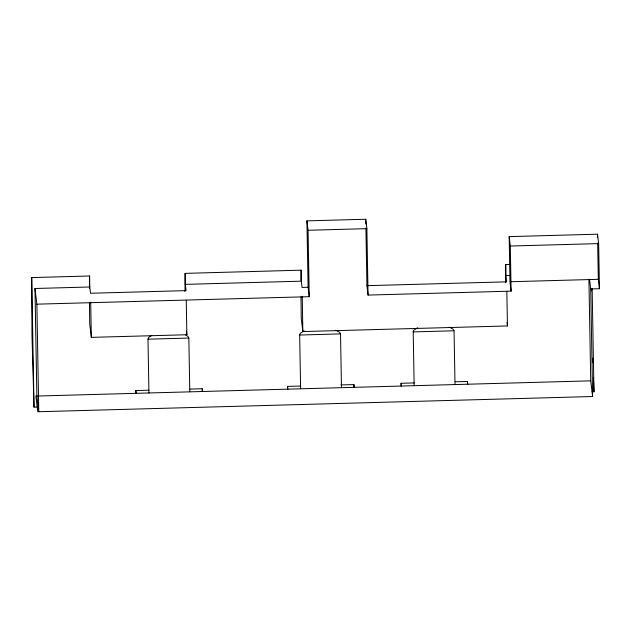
<?xml version="1.0" encoding="UTF-8"?>
<svg xmlns="http://www.w3.org/2000/svg" width="631" height="631" viewBox="0 0 631 631"><rect width="100%" height="100%" fill="white"/><g stroke="black" fill="none" stroke-linecap="round" stroke-linejoin="round"><path stroke-width="0.95" d="M89.428 288.635L89.594 275.992L31.716 277.577L31.992 335.124L34.011 407.121L37.939 407.019M300.971 280.188L301.121 270.178L185.128 273.365L184.97 291.585M510.597 264.428L505.715 264.563L505.557 282.783M148.94 392.963L147.985 339.186L148.49 337.546L151.803 335.321M300.624 388.799L299.67 335.029L300.175 333.381L304.221 330.833M414.157 385.683L413.202 331.906L413.699 330.265L417.746 327.718M185.128 273.365L185.317 284.36L186.082 290.631L90.548 293.257L89.783 286.987L34.973 288.493L36.874 304.166L309.237 296.688L308.102 287.286L306.926 220.866L365.751 219.249L366.887 228.659L368.062 295.079L511.11 291.151L510.313 246.027L509.17 236.617L597.51 234.196L598.653 243.605L599.45 288.722L590.719 288.966L589.575 279.557M306.926 220.866L308.062 230.276L366.887 228.659M510.313 246.027L598.653 243.605M185.317 284.36L301.318 281.181L302.075 287.452L308.102 287.286M505.715 264.563L505.912 275.566L509.809 275.455M365.909 228.043L366.926 285.669L506.669 281.836L505.912 275.566M510.952 281.718L598.314 279.32L599.45 288.722M89.476 302.77L89.712 324.034L91.329 337.364L186.863 334.745L186.255 300.435M301.003 296.964L301.239 318.221L302.856 331.559L507.45 325.943L506.843 291.632M147.985 339.186L188.843 338.066L189.789 391.843M299.67 335.029L340.527 333.902L341.474 387.679M413.202 331.906L454.052 330.786L455.006 384.563M135.941 393.428L135.839 390.565L148.948 390.21M190.049 389.082L202.228 388.743L202.559 391.496M287.626 389.264L287.523 386.401L300.632 386.046M340.803 384.942L353.912 384.579L354.243 387.331M401.15 386.148L401.056 383.285L414.165 382.93M455.558 381.787L467.437 381.463L467.768 384.216M592.619 396.52L590.726 380.84L35.857 396.071L37.757 411.751L592.619 396.52L590.719 288.966M592.012 391.804L593.984 391.748L592.154 288.706M449.335 327.158L453.161 329.185L454.052 330.786M335.802 330.273L339.636 332.3L340.527 333.902M185.727 335.006L187.951 336.465L188.843 338.066M511.11 291.151L509.966 281.741L509.17 236.617M507.016 322.362L507.45 325.943M401.056 383.285L401.387 386.038M366.926 285.669L368.062 295.079M287.523 386.401L287.862 389.153M186.429 331.165L186.863 334.745M135.839 390.565L136.178 393.318M593.984 391.748L593.455 378.008M467.437 381.463L467.532 384.326M353.912 384.579L354.007 387.442M202.228 388.743L202.322 391.606M592.832 358.148L592.974 362.849M597.51 234.196L597.565 237.138M597.667 243.022L598.314 279.32M588.92 279.154L590.726 380.84M365.751 219.249L365.838 224.131M308.062 230.276L309.237 296.688M302.233 296.27L302.856 331.559M301.121 270.178L301.318 281.181M90.698 302.075L91.329 337.364M89.594 275.992L89.783 286.987M36.874 304.166L38.775 411.72L36.882 396.039L34.973 288.493M31.716 277.577L34.011 407.121M591.57 288.99L591.586 290.923"/></g></svg>
